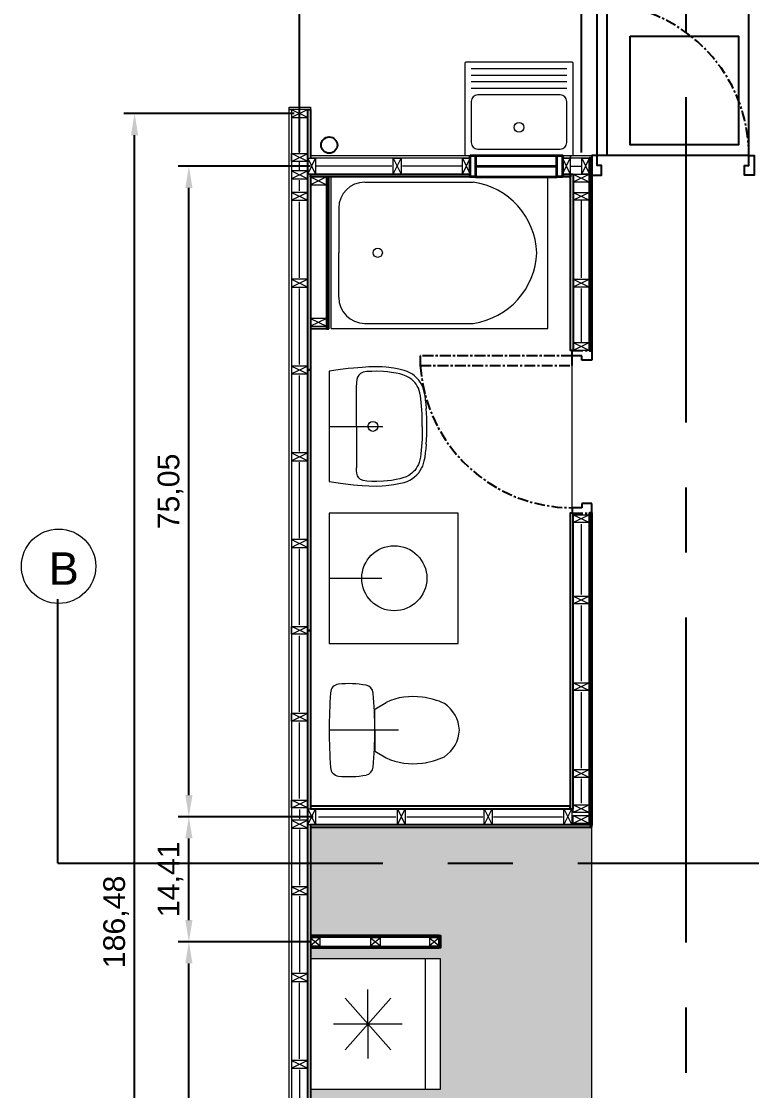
# Paper-space layout 'A000' of a CAD drawing. Header units: millimetres. Extents: x 0 to 841, y 0 to 594.
# Drawn here: x 156.6 to 240.9, y 271 to 394.3 of the extents above; entities that cross this region are included whole.
import ezdxf

# ---------------------------------------------------------------- set-up
doc = ezdxf.new("R2010")
doc.units = ezdxf.units.MM
doc.header["$MEASUREMENT"] = 0
doc.linetypes.add('CENTER', pattern=[2, 1.25, -0.25, 0.25, -0.25])
doc.layers.get('DEFPOINTS').update_dxf_attribs({"color": 210})
doc.layers.add('_AUX', color=210, linetype='Continuous', lineweight=18, plot=False)
for name, color, linetype, lineweight in [('A-ANNO-SYMB', 3, 'Continuous', 18), ('A-DETL-MBND', 3, 'Continuous', 18), ('A-DETL-MCUT', 4, 'Continuous', 25), ('A-DOOR-FULL', 4, 'Continuous', 25), ('A-ELEV-MBE1', 7, 'Continuous', 35), ('A-ELEV-MBE2', 4, 'Continuous', 25), ('A-FLOR-PATT', 8, 'Continuous', 18), ('A-FURN', 8, 'Continuous', 18), ('A-SECT-MCUT', 7, 'Continuous', 35), ('A-WALL-PATT', 8, 'Continuous', 18), ('A-WALL-STUD', 3, 'Continuous', 18)]:
    doc.layers.add(name, color=color, linetype=linetype, lineweight=lineweight)
doc.styles.get("Standard").update_dxf_attribs({"font": 'arial.ttf'})
doc.linetypes.add('BATTING', pattern='A,0.0001,-0.1,[134,ltypeshp.shx,S=0.1,R=0,X=-0.1,Y=0],-0.2,[134,ltypeshp.shx,S=0.1,R=180,X=0.1,Y=0],-0.1', length=0.4001)
doc.dimstyles.new('ISO-25', dxfattribs={"dimtxt": 2.5, "dimasz": 2.5, "dimexe": 1.25, "dimexo": 0.625, "dimtad": 1, "dimtxsty": 'Standard', "dimcen": 2.5, "dimadec": 0, "dimazin": 0, "dimtfac": 1, "dimtmove": 0, "dimatfit": 3, "dimfxl": 1, "dimarcsym": 0})

# ---------------------------------------------------------------- blocks, each defined once
blk = doc.blocks.new('*D62')
at = {"color": 0, "lineweight": -2, "transparency": 16777216}
for p, q in [((188.73, 379.24), (188.73, 410.36)), ((266.23, 378.73), (266.23, 410.36)), ((191.23, 409.11), (263.73, 409.11))]:
    blk.add_line(p, q, dxfattribs=at)
at = {"color": 0, "transparency": 16777216}
for points in [[(191.23, 409.53), (191.23, 408.69), (188.73, 409.11)], [(263.73, 409.53), (263.73, 408.69), (266.23, 409.11)]]:
    blk.add_solid(points, dxfattribs=at)
at = {"layer": 'DEFPOINTS', "color": 0, "transparency": 16777216}
for p in [(266.23, 409.11), (188.73, 378.62), (266.23, 378.1)]:
    blk.add_point(p, dxfattribs=at)
at = {"color": 0, "transparency": 16777216, "insert": (227.48, 411.23), "char_height": 2.5, "attachment_point": 5}
blk.add_mtext('77,5', dxfattribs=at)
blk = doc.blocks.new('*D64')
at = {"color": 0, "lineweight": -2, "transparency": 16777216}
for p, q in [((188.11, 383.68), (168.44, 383.68)), ((169.69, 199.7), (169.69, 381.18)), ((188.11, 197.2), (168.44, 197.2))]:
    blk.add_line(p, q, dxfattribs=at)
at = {"color": 0, "transparency": 16777216}
for points in [[(169.27, 381.18), (170.1, 381.18), (169.69, 383.68)], [(169.27, 199.7), (170.1, 199.7), (169.69, 197.2)]]:
    blk.add_solid(points, dxfattribs=at)
at = {"layer": 'DEFPOINTS', "color": 0, "transparency": 16777216}
for p in [(169.69, 383.68), (188.73, 383.68), (188.73, 197.2)]:
    blk.add_point(p, dxfattribs=at)
at = {"color": 0, "transparency": 16777216, "insert": (167.56, 290.44), "char_height": 2.5, "attachment_point": 5, "rotation": 90}
blk.add_mtext('186,48', dxfattribs=at)
blk = doc.blocks.new('*D65')
at = {"color": 0, "lineweight": -2, "transparency": 16777216}
for p, q in [((188.73, 379.24), (188.73, 406.2)), ((221.27, 379.18), (221.27, 406.2)), ((191.23, 404.95), (218.77, 404.95))]:
    blk.add_line(p, q, dxfattribs=at)
at = {"color": 0, "transparency": 16777216}
for points in [[(191.23, 405.36), (191.23, 404.53), (188.73, 404.95)], [(218.77, 405.36), (218.77, 404.53), (221.27, 404.95)]]:
    blk.add_solid(points, dxfattribs=at)
at = {"layer": 'DEFPOINTS', "color": 0, "transparency": 16777216}
for p in [(221.27, 404.95), (188.73, 378.62), (221.27, 378.55)]:
    blk.add_point(p, dxfattribs=at)
at = {"color": 0, "transparency": 16777216, "insert": (205, 407.07), "char_height": 2.5, "attachment_point": 5}
blk.add_mtext('32,54', dxfattribs=at)
blk = doc.blocks.new('*D66')
at = {"color": 0, "lineweight": -2, "transparency": 16777216}
for p, q in [((223.05, 379.45), (223.05, 406.2)), ((240.57, 379.45), (240.57, 406.2)), ((225.55, 404.95), (238.07, 404.95))]:
    blk.add_line(p, q, dxfattribs=at)
at = {"color": 0, "transparency": 16777216}
for points in [[(225.55, 405.36), (225.55, 404.53), (223.05, 404.95)], [(238.07, 405.36), (238.07, 404.53), (240.57, 404.95)]]:
    blk.add_solid(points, dxfattribs=at)
at = {"layer": 'DEFPOINTS', "color": 0, "transparency": 16777216}
for p in [(240.57, 404.95), (223.05, 378.83), (240.57, 378.83)]:
    blk.add_point(p, dxfattribs=at)
at = {"color": 0, "transparency": 16777216, "insert": (231.81, 407.07), "char_height": 2.5, "attachment_point": 5}
blk.add_mtext('17,52', dxfattribs=at)
blk = doc.blocks.new('*D67')
at = {"color": 0, "lineweight": -2, "transparency": 16777216}
for p, q in [((221.27, 379.45), (221.27, 406.2)), ((223.05, 379.45), (223.05, 406.2)), ((218.77, 404.95), (216.27, 404.95)), ((221.27, 404.95), (223.05, 404.95)), ((225.55, 404.95), (235.57, 404.95))]:
    blk.add_line(p, q, dxfattribs=at)
at = {"color": 0, "transparency": 16777216}
for points in [[(218.77, 405.36), (218.77, 404.53), (221.27, 404.95)], [(225.55, 405.36), (225.55, 404.53), (223.05, 404.95)]]:
    blk.add_solid(points, dxfattribs=at)
at = {"layer": 'DEFPOINTS', "color": 0, "transparency": 16777216}
for p in [(223.05, 404.95), (221.27, 378.83), (223.05, 378.83)]:
    blk.add_point(p, dxfattribs=at)
at = {"color": 0, "transparency": 16777216, "insert": (231.81, 407.07), "char_height": 2.5, "attachment_point": 5}
blk.add_mtext('1,78', dxfattribs=at)
blk = doc.blocks.new('*D68')
at = {"color": 0, "lineweight": -2, "transparency": 16777216}
for p, q in [((240.57, 379.45), (240.57, 406.2)), ((266.23, 379.45), (266.23, 406.2)), ((243.07, 404.95), (263.73, 404.95))]:
    blk.add_line(p, q, dxfattribs=at)
at = {"color": 0, "transparency": 16777216}
for points in [[(243.07, 405.36), (243.07, 404.53), (240.57, 404.95)], [(263.73, 405.36), (263.73, 404.53), (266.23, 404.95)]]:
    blk.add_solid(points, dxfattribs=at)
at = {"layer": 'DEFPOINTS', "color": 0, "transparency": 16777216}
for p in [(266.23, 404.95), (240.57, 378.83), (266.23, 378.83)]:
    blk.add_point(p, dxfattribs=at)
at = {"color": 0, "transparency": 16777216, "insert": (253.4, 407.07), "char_height": 2.5, "attachment_point": 5}
blk.add_mtext('25,66', dxfattribs=at)
blk = doc.blocks.new('*D77')
at = {"color": 0, "lineweight": -2, "transparency": 16777216}
for p, q in [((190.3, 302.57), (174.7, 302.57)), ((175.95, 290.65), (175.95, 300.07)), ((189.91, 288.15), (174.7, 288.15))]:
    blk.add_line(p, q, dxfattribs=at)
at = {"color": 0, "transparency": 16777216}
for points in [[(175.54, 300.07), (176.37, 300.07), (175.95, 302.57)], [(175.54, 290.65), (176.37, 290.65), (175.95, 288.15)]]:
    blk.add_solid(points, dxfattribs=at)
at = {"layer": 'DEFPOINTS', "color": 0, "transparency": 16777216}
for p in [(175.95, 302.57), (190.92, 302.57), (190.53, 288.15)]:
    blk.add_point(p, dxfattribs=at)
at = {"color": 0, "transparency": 16777216, "insert": (173.83, 295.36), "char_height": 2.5, "attachment_point": 5, "rotation": 90}
blk.add_mtext('14,41', dxfattribs=at)
blk = doc.blocks.new('*D78')
at = {"color": 0, "lineweight": -2, "transparency": 16777216}
for p, q in [((189.91, 288.15), (174.7, 288.15)), ((175.95, 207.4), (175.95, 285.65)), ((189.79, 204.9), (174.7, 204.9))]:
    blk.add_line(p, q, dxfattribs=at)
at = {"color": 0, "transparency": 16777216}
for points in [[(175.54, 285.65), (176.37, 285.65), (175.95, 288.15)], [(175.54, 207.4), (176.37, 207.4), (175.95, 204.9)]]:
    blk.add_solid(points, dxfattribs=at)
at = {"layer": 'DEFPOINTS', "color": 0, "transparency": 16777216}
for p in [(175.95, 288.15), (190.53, 288.15), (190.42, 204.9)]:
    blk.add_point(p, dxfattribs=at)
at = {"color": 0, "transparency": 16777216, "insert": (173.83, 246.53), "char_height": 2.5, "attachment_point": 5, "rotation": 90}
blk.add_mtext('83,26', dxfattribs=at)
blk = doc.blocks.new('*D79')
at = {"color": 0, "lineweight": -2, "transparency": 16777216}
for p, q in [((189.95, 377.61), (174.7, 377.61)), ((175.95, 305.07), (175.95, 375.11)), ((189.49, 302.57), (174.7, 302.57))]:
    blk.add_line(p, q, dxfattribs=at)
at = {"color": 0, "transparency": 16777216}
for points in [[(175.54, 375.11), (176.37, 375.11), (175.95, 377.61)], [(175.54, 305.07), (176.37, 305.07), (175.95, 302.57)]]:
    blk.add_solid(points, dxfattribs=at)
at = {"layer": 'DEFPOINTS', "color": 0, "transparency": 16777216}
for p in [(175.95, 377.61), (190.57, 377.61), (190.12, 302.57)]:
    blk.add_point(p, dxfattribs=at)
at = {"color": 0, "transparency": 16777216, "insert": (173.83, 340.09), "char_height": 2.5, "attachment_point": 5, "rotation": 90}
blk.add_mtext('75,05', dxfattribs=at)

psp = doc.layouts.new('A000')

# ---------------------------------------------------------------- hatches: boundary and pattern name
at = {"layer": 'A-FLOR-PATT'}
h = psp.add_hatch(dxfattribs=at)
h.set_pattern_fill('DOTS', color=0, scale=0.500484, style=0)
h.set_pattern_definition([(0, (-11259.79476, -378.1424), (0.39725929, 0.79451858), [0, -0.79451858])])
h.paths.add_polyline_path([(222.426, 301.378), (189.969, 301.378), (189.969, 288.866), (204.997, 288.866), (204.997, 287.439), (189.969, 287.439), (189.969, 226.106), (202.482, 226.106), (202.482, 206.086), (222.426, 206.086)])
h.paths.add_polyline_path([(191.221, 244.874), (206.235, 244.874), (206.235, 259.888), (191.221, 259.888)], flags=16)
h.paths.add_polyline_path([(202.468, 269.922), (189.969, 269.922), (189.969, 261.14), (202.468, 261.14)], flags=16)
h.paths.add_polyline_path([(204.984, 286.188), (189.969, 286.188), (189.969, 271.174), (204.984, 271.174)], flags=16)
h.paths.add_polyline_path([(202.481, 243.623), (189.969, 243.623), (189.969, 226.106), (202.481, 226.106)], flags=16)

# ---------------------------------------------------------------- linework, layer by layer
at = {"color": 3, "linetype": 'CENTER', "ltscale": 30}
for p, q in [((233.327, 168.057), (233.327, 423.514)), ((160.827, 297.228), (160.827, 327.669)), ((160.827, 297.228), (377.817, 297.228))]:
    psp.add_line(p, q, dxfattribs=at)
at = {"color": 0}
for p, q in [((192.101, 358.858), (192.101, 376.376)), ((191.846, 358.858), (189.97, 358.858)), ((191.846, 358.858), (192.101, 358.858))]:
    psp.add_line(p, q, dxfattribs=at)
at = {"layer": '_AUX', "color": 0}
for points in [[(222.426, 301.378), (189.969, 301.378), (189.969, 288.866), (204.997, 288.866), (204.997, 287.439), (189.969, 287.439), (189.969, 226.106), (202.482, 226.106), (202.482, 206.086), (222.426, 206.086)], [(204.984, 286.188), (189.969, 286.188), (189.969, 271.174), (204.984, 271.174)]]:
    psp.add_lwpolyline(points, close=True, dxfattribs=at)
at = {"layer": 'A-ANNO-SYMB', "color": 0}
for p, q in [((192.351, 358.876), (192.351, 376.376)), ((217.351, 358.876), (217.351, 376.376)), ((196.245, 375.768), (208.769, 375.768)), ((193.245, 372.768), (193.245, 367.626)), ((193.245, 362.483), (193.245, 367.626)), ((192.351, 358.876), (217.351, 358.876)), ((196.245, 359.483), (208.769, 359.483))]:
    psp.add_line(p, q, dxfattribs=at)
psp.add_circle((197.745, 367.626), 0.531, dxfattribs=at)
at = {"layer": 'A-ANNO-SYMB'}
psp.add_circle((160.917, 331.465), 4.291, dxfattribs=at)
at = {"layer": 'A-ANNO-SYMB', "color": 0}
for centre, radius, start, end in [((196.245, 372.768), 3, 90, 180), ((207.538, 367.287), 8.57, 2.26479, 81.74057), ((207.538, 367.965), 8.57, 278.25943, 357.73521), ((196.245, 362.483), 3, 180, 270)]:
    psp.add_arc(centre, radius, start, end, dxfattribs=at)
at = {"layer": 'A-DETL-MBND', "color": 0}
psp.add_line((187.517, 384.134), (187.517, 384.409), dxfattribs=at)
for points in [[(187.517, 384.409), (189.969, 384.409), (189.969, 384.134), (187.517, 384.134)], [(187.517, 294.046), (187.517, 384.134), (187.792, 384.134), (187.792, 294.046)], [(208.412, 378.553), (189.969, 378.553), (189.969, 378.828), (208.412, 378.828)], [(219.048, 378.828), (219.998, 378.828), (219.998, 378.553), (219.048, 378.553)], [(222.426, 378.828), (222.426, 378.553), (219.998, 378.553), (219.998, 378.828), (222.426, 378.828)], [(187.792, 294.672), (187.792, 196.452), (187.517, 196.452), (187.517, 294.046)]]:
    psp.add_lwpolyline(points, dxfattribs=at)
at = {"layer": 'A-DETL-MCUT', "color": 0}
for p, q in [((191.846, 376.376), (191.846, 358.858)), ((189.669, 294.046), (189.669, 324.075)), ((189.669, 324.075), (189.969, 324.075)), ((189.969, 324.075), (189.969, 303.506)), ((189.969, 301.629), (189.969, 272.776))]:
    psp.add_line(p, q, dxfattribs=at)
for points in [[(189.969, 376.553), (189.97, 354.104), (189.669, 354.104), (189.669, 384.134), (189.969, 384.134), (189.969, 378.553)], [(208.412, 376.376), (189.969, 376.376), (189.969, 376.676), (208.412, 376.676)], [(219.048, 376.676), (219.998, 376.676), (219.998, 376.376), (219.048, 376.376)], [(189.969, 272.776), (189.969, 264.017), (189.669, 264.017), (189.669, 294.672)], [(189.969, 288.716), (204.847, 288.716), (204.847, 288.866), (189.969, 288.866)], [(189.969, 287.44), (204.847, 287.44), (204.847, 287.59), (189.969, 287.59)]]:
    psp.add_lwpolyline(points, dxfattribs=at)
for points in [[(220.299, 376.676), (220.299, 356.357), (219.998, 356.357), (219.998, 376.676)], [(189.669, 324.075), (189.669, 354.104), (189.969, 354.104), (189.969, 324.075)], [(220.299, 337.588), (219.943, 337.588), (219.943, 303.505), (220.299, 303.505)], [(219.943, 303.505), (219.943, 303.806), (189.969, 303.806), (189.969, 303.505)], [(222.426, 301.378), (222.426, 301.629), (189.969, 301.629), (189.969, 301.378)], [(204.847, 287.439), (204.847, 288.866), (204.997, 288.866), (204.997, 287.439)]]:
    psp.add_lwpolyline(points, close=True, dxfattribs=at)
at = {"layer": 'A-DOOR-FULL', "color": 0}
for points in [[(224.178, 396.345), (224.178, 378.828), (223.052, 378.828), (223.052, 396.345), (224.178, 396.345)], [(223.052, 378.828), (222.426, 378.828), (222.426, 376.576), (223.552, 376.576), (223.552, 377.702), (223.052, 377.702), (223.052, 378.828)], [(240.569, 378.828), (241.194, 378.828), (241.194, 376.576), (240.068, 376.576), (240.068, 377.702), (240.569, 377.702), (240.569, 378.828)]]:
    psp.add_lwpolyline(points, dxfattribs=at)
at = {"layer": 'A-DOOR-FULL', "color": 0, "linetype": 'CENTER'}
for points in [[(202.657, 354.605), (220.174, 354.605), (220.174, 355.731), (202.657, 355.731), (202.657, 354.605)], [(220.174, 355.731), (220.174, 356.357), (222.426, 356.357), (222.426, 355.23), (221.3, 355.23), (221.3, 355.731), (220.174, 355.731)], [(220.174, 338.214), (220.174, 337.588), (222.426, 337.588), (222.426, 338.714), (221.3, 338.714), (221.3, 338.214), (220.174, 338.214)]]:
    psp.add_lwpolyline(points, dxfattribs=at)
for centre, start, end in [((222.985, 378.802), 0.08643, 86.10934), ((220.2, 355.798), 183.89066, 269.91357)]:
    psp.add_arc(centre, 17.584, start, end, dxfattribs=at)
at = {"layer": 'A-ELEV-MBE1', "color": 0}
for p, q in [((209.038, 378.828), (218.422, 378.829)), ((209.038, 377.602), (218.422, 377.602)), ((209.038, 376.376), (218.422, 376.376)), ((187.53, 272.776), (187.53, 272.776))]:
    psp.add_line(p, q, dxfattribs=at)
for points in [[(208.412, 378.828), (209.038, 378.828), (209.038, 376.376), (208.412, 376.376)], [(218.422, 378.828), (219.048, 378.828), (219.048, 376.376), (218.422, 376.376)]]:
    psp.add_lwpolyline(points, close=True, dxfattribs=at)
at = {"layer": 'A-ELEV-MBE2', "color": 0}
psp.add_line((240.569, 378.828), (223.052, 378.828), dxfattribs=at)
psp.add_lwpolyline([(226.851, 392.592), (239.363, 392.592), (239.363, 380.08), (226.851, 380.08), (226.851, 392.592)], dxfattribs=at)
at = {"layer": 'A-ELEV-MBE2', "color": 0, "ltscale": 0.05}
psp.add_circle((192.143, 380.041), 0.938, dxfattribs=at)
at = {"layer": 'A-FLOR-PATT', "color": 0}
psp.add_line((220.174, 338.214), (220.174, 355.731), dxfattribs=at)
at = {"layer": 'A-FLOR-PATT', "color": 0, "linetype": 'BATTING', "ltscale": 0.11}
psp.add_lwpolyline([(221.24, 368.705), (221.24, 368.719)], dxfattribs=at)
at = {"layer": 'A-FURN', "color": 0, "ltscale": 0.25}
for p, q in [((207.787, 389.464), (207.787, 378.953)), ((220.174, 389.589), (207.912, 389.589)), ((219.548, 388.838), (208.537, 388.838)), ((220.299, 378.953), (220.299, 389.464)), ((219.548, 388.087), (208.537, 388.087)), ((219.548, 387.337), (208.537, 387.337)), ((219.548, 386.586), (208.537, 386.586)), ((208.537, 385.084), (208.537, 380.33)), ((218.797, 385.835), (209.288, 385.835)), ((219.548, 380.33), (219.548, 385.084)), ((207.912, 378.828), (220.174, 378.828)), ((209.288, 379.579), (218.797, 379.579))]:
    psp.add_line(p, q, dxfattribs=at)
at = {"layer": 'A-FURN', "color": 0}
for p, q in [((193.439, 354.156), (192.147, 353.968)), ((192.147, 353.968), (192.147, 347.598)), ((194.342, 354.267), (193.439, 354.156)), ((194.965, 354.331), (194.342, 354.267)), ((195.927, 354.408), (194.965, 354.331)), ((196.706, 354.452), (195.927, 354.408)), ((197.072, 353.948), (196.499, 353.913)), ((197.628, 354.48), (196.706, 354.452)), ((197.624, 353.954), (197.072, 353.948)), ((198.399, 353.928), (197.624, 353.954)), ((198.243, 354.464), (197.628, 354.48)), ((198.734, 354.428), (198.243, 354.464)), ((199.585, 354.317), (198.734, 354.428)), ((200.187, 354.201), (199.585, 354.317)), ((200.788, 354.051), (200.187, 354.201)), ((201.131, 353.936), (200.788, 354.051)), ((195.329, 352.988), (195.307, 352.691)), ((195.406, 353.286), (195.329, 352.988)), ((195.546, 353.519), (195.406, 353.286)), ((195.755, 353.713), (195.546, 353.519)), ((196.053, 353.854), (195.755, 353.713)), ((196.499, 353.913), (196.053, 353.854)), ((198.854, 353.888), (198.399, 353.928)), ((199.319, 353.827), (198.854, 353.888)), ((199.851, 353.734), (199.319, 353.827)), ((200.274, 353.642), (199.851, 353.734)), ((200.657, 353.543), (200.274, 353.642)), ((201.029, 353.41), (200.657, 353.543)), ((201.347, 353.244), (201.029, 353.41)), ((201.462, 353.782), (201.131, 353.936)), ((201.68, 353.005), (201.347, 353.244)), ((201.737, 353.618), (201.462, 353.782)), ((201.849, 352.851), (201.68, 353.005)), ((201.999, 353.422), (201.737, 353.618)), ((202.017, 352.669), (201.849, 352.851)), ((202.272, 353.17), (201.999, 353.422)), ((202.475, 352.938), (202.272, 353.17)), ((202.654, 352.69), (202.475, 352.938)), ((195.307, 352.691), (195.3, 352.379)), ((195.3, 347.598), (195.3, 352.379)), ((202.176, 352.46), (202.017, 352.669)), ((202.311, 352.243), (202.176, 352.46)), ((202.428, 352.008), (202.311, 352.243)), ((202.524, 351.753), (202.428, 352.008)), ((202.602, 351.458), (202.524, 351.753)), ((202.808, 352.428), (202.654, 352.69)), ((202.928, 352.174), (202.808, 352.428)), ((203.038, 351.869), (202.928, 352.174)), ((203.118, 351.554), (203.038, 351.869)), ((203.197, 351.13), (203.118, 351.554)), ((202.663, 351.136), (202.602, 351.458)), ((202.721, 350.766), (202.663, 351.136)), ((202.77, 350.357), (202.721, 350.766)), ((202.807, 349.92), (202.77, 350.357)), ((203.264, 350.667), (203.197, 351.13)), ((203.316, 350.168), (203.264, 350.667)), ((202.831, 349.514), (202.807, 349.92)), ((202.852, 349.054), (202.831, 349.514)), ((202.869, 348.565), (202.852, 349.054)), ((203.35, 349.644), (203.316, 350.168)), ((203.375, 349.131), (203.349, 349.655)), ((203.394, 348.566), (203.375, 349.14)), ((202.879, 348.032), (202.869, 348.565)), ((202.882, 347.598), (202.879, 348.032)), ((203.405, 347.979), (203.394, 348.576)), ((203.407, 347.598), (203.405, 347.987)), ((192.147, 347.598), (192.147, 341.229)), ((192.147, 347.598), (198.341, 347.598)), ((195.3, 347.598), (195.3, 342.818)), ((202.869, 346.632), (202.852, 346.142)), ((202.879, 347.164), (202.869, 346.632)), ((202.882, 347.598), (202.879, 347.164)), ((203.375, 346.056), (203.394, 346.63)), ((203.394, 346.62), (203.405, 347.213)), ((203.405, 347.213), (203.407, 347.598)), ((202.831, 345.683), (202.807, 345.277)), ((202.852, 346.142), (202.831, 345.683)), ((203.316, 345.028), (203.35, 345.552)), ((203.349, 345.541), (203.375, 346.065)), ((202.721, 344.431), (202.663, 344.06)), ((202.77, 344.839), (202.721, 344.431)), ((202.807, 345.277), (202.77, 344.839)), ((203.197, 344.066), (203.264, 344.53)), ((203.264, 344.53), (203.316, 345.028)), ((202.311, 342.954), (202.176, 342.736)), ((202.428, 343.188), (202.311, 342.954)), ((202.524, 343.443), (202.428, 343.188)), ((202.602, 343.738), (202.524, 343.443)), ((202.663, 344.06), (202.602, 343.738)), ((202.808, 342.769), (202.928, 343.022)), ((202.928, 343.022), (203.038, 343.328)), ((203.038, 343.328), (203.118, 343.642)), ((203.118, 343.642), (203.197, 344.066)), ((195.307, 342.505), (195.3, 342.818)), ((195.329, 342.208), (195.307, 342.505)), ((195.406, 341.911), (195.329, 342.208)), ((195.546, 341.677), (195.406, 341.911)), ((195.755, 341.483), (195.546, 341.677)), ((200.657, 341.653), (200.274, 341.555)), ((201.029, 341.786), (200.657, 341.653)), ((201.347, 341.952), (201.029, 341.786)), ((201.68, 342.191), (201.347, 341.952)), ((201.849, 342.345), (201.68, 342.191)), ((201.737, 341.578), (201.999, 341.774)), ((202.017, 342.528), (201.849, 342.345)), ((201.999, 341.774), (202.272, 342.026)), ((202.176, 342.736), (202.017, 342.528)), ((202.272, 342.026), (202.475, 342.258)), ((202.475, 342.258), (202.654, 342.506)), ((202.654, 342.506), (202.808, 342.769)), ((192.147, 341.229), (193.439, 341.04)), ((193.439, 341.04), (194.342, 340.929)), ((194.342, 340.929), (194.965, 340.866)), ((194.965, 340.866), (195.927, 340.788)), ((196.053, 341.342), (195.755, 341.483)), ((195.927, 340.788), (196.706, 340.744)), ((196.499, 341.283), (196.053, 341.342)), ((197.072, 341.248), (196.499, 341.283)), ((196.706, 340.744), (197.628, 340.717)), ((197.624, 341.242), (197.072, 341.248)), ((198.399, 341.268), (197.624, 341.242)), ((197.628, 340.717), (198.243, 340.733)), ((198.243, 340.733), (198.734, 340.768)), ((198.854, 341.308), (198.399, 341.268)), ((198.734, 340.768), (199.585, 340.879)), ((199.319, 341.369), (198.854, 341.308)), ((199.851, 341.462), (199.319, 341.369)), ((199.585, 340.879), (200.187, 340.996)), ((200.274, 341.555), (199.851, 341.462)), ((200.187, 340.996), (200.788, 341.145)), ((200.788, 341.145), (201.131, 341.26)), ((201.131, 341.26), (201.462, 341.414)), ((201.462, 341.414), (201.737, 341.578)), ((197.491, 315.04), (198.7, 315.77)), ((197.425, 312.564), (197.425, 314.929)), ((200.128, 312.564), (192.147, 312.564)), ((197.425, 312.564), (197.425, 310.199)), ((197.491, 310.089), (198.7, 309.358)), ((191.096, 288.603), (189.969, 287.703)), ((189.969, 288.603), (191.096, 287.703)), ((198.046, 288.603), (196.92, 287.703)), ((196.92, 288.603), (198.046, 287.703)), ((204.847, 288.603), (203.721, 287.703)), ((203.721, 288.603), (204.847, 287.703)), ((189.969, 286.188), (189.969, 271.174)), ((204.984, 286.188), (189.969, 286.188)), ((203.247, 271.174), (203.247, 286.188)), ((204.984, 271.174), (204.984, 286.188)), ((196.608, 278.681), (196.608, 282.653)), ((199.239, 275.705), (193.977, 281.656)), ((199.239, 281.656), (193.977, 275.705)), ((192.636, 278.681), (200.58, 278.681)), ((196.608, 278.681), (196.608, 274.709)), ((189.969, 271.174), (204.984, 271.174))]:
    psp.add_line(p, q, dxfattribs=at)
for points in [[(192.147, 337.588), (192.147, 322.574), (207.036, 322.574), (207.036, 337.588), (192.147, 337.588)], [(192.147, 330.081), (198.201, 330.081)]]:
    psp.add_lwpolyline(points, dxfattribs=at)
for points in [[(191.096, 288.603), (189.969, 288.603), (189.969, 287.703), (191.096, 287.703)], [(198.046, 288.603), (196.92, 288.603), (196.92, 287.703), (198.046, 287.703)], [(204.847, 288.603), (203.721, 288.603), (203.721, 287.703), (204.847, 287.703)]]:
    psp.add_lwpolyline(points, close=True, dxfattribs=at)
at = {"layer": 'A-FURN', "color": 0, "ltscale": 0.25}
psp.add_circle((214.043, 382.081), 0.559, dxfattribs=at)
at = {"layer": 'A-FURN', "color": 0}
for centre, radius in [((197.185, 347.598), 0.571), ((199.654, 330.081), 3.754)]:
    psp.add_circle(centre, radius, dxfattribs=at)
at = {"layer": 'A-FURN', "color": 0, "ltscale": 0.25}
for centre, radius, start, end in [((207.912, 389.464), 0.125, 90, 180), ((220.174, 389.464), 0.125, 0, 90), ((209.288, 385.084), 0.751, 90, 180), ((218.797, 385.084), 0.751, 0, 90), ((209.288, 380.33), 0.751, 180, 270), ((218.797, 380.33), 0.751, 270, 0), ((207.912, 378.953), 0.125, 180, 270), ((220.174, 378.953), 0.125, 270, 0)]:
    psp.add_arc(centre, radius, start, end, dxfattribs=at)
at = {"layer": 'A-FURN', "color": 0}
for centre, radius, start, end in [((203.974, 349.686), 0.626, 182.80689, 183.76472), ((204, 349.162), 0.626, 181.9684, 182.80689), ((204.02, 348.588), 0.626, 181.0739, 181.9684), ((204.031, 347.99), 0.626, 180.31842, 181.0739), ((204.02, 346.608), 0.626, 178.0316, 178.9261), ((203.974, 345.511), 0.626, 176.23528, 177.19311), ((204, 346.034), 0.626, 177.19311, 178.0316), ((193.337, 316.816), 1.051, 96.3359, 176.25542), ((194.405, 307.191), 10.735, 79.25484, 96.3359), ((196.22, 316.754), 1.001, 4.94027, 79.25484), ((258.294, 312.564), 66.147, 176.25542, 183.74458), ((147.747, 312.564), 49.654, 355.05973, 4.94027), ((201.806, 308.936), 7.507, 81.79307, 114.43818), ((201.717, 307.481), 8.961, 65.47558, 82.55676), ((197.55, 314.929), 0.125, 118.0226, 180), ((203.245, 312.383), 3.92, 2.65515, 56.02113), ((203.245, 312.746), 3.92, 303.97887, 357.34485), ((197.55, 310.199), 0.125, 180, 241.9774), ((201.806, 316.193), 7.507, 245.56182, 278.20693), ((201.717, 317.648), 8.961, 277.44324, 294.52442), ((193.337, 308.313), 1.051, 183.74458, 263.6641), ((194.405, 317.937), 10.735, 263.6641, 280.74516), ((196.22, 308.374), 1.001, 280.74516, 355.05973)]:
    psp.add_arc(centre, radius, start, end, dxfattribs=at)
at = {"layer": 'A-SECT-MCUT', "color": 0}
for points in [[(222.426, 378.553), (222.176, 378.553), (222.176, 356.357), (222.426, 356.357)], [(222.176, 301.629), (222.426, 301.629), (222.426, 337.588), (222.176, 337.588)]]:
    psp.add_lwpolyline(points, close=True, dxfattribs=at)
at = {"layer": 'A-WALL-PATT', "color": 0, "ltscale": 0.1}
for p, q in [((188.731, 379.066), (188.731, 383.233)), ((188.731, 377.064), (188.731, 378.165)), ((199.353, 377.615), (190.57, 377.615)), ((207.512, 377.615), (200.605, 377.615)), ((219.949, 377.615), (221.275, 377.615)), ((188.731, 374.749), (188.731, 375.988)), ((221.237, 364.74), (221.237, 373.673)), ((188.731, 364.74), (188.731, 373.498)), ((188.731, 354.73), (188.731, 363.489)), ((221.238, 357.257), (221.237, 363.489)), ((188.731, 344.72), (188.731, 353.479)), ((188.731, 334.711), (188.731, 343.469)), ((221.237, 328.204), (221.237, 336.337)), ((188.731, 324.701), (188.731, 333.459)), ((221.237, 318.195), (221.237, 326.953)), ((188.731, 314.691), (188.731, 323.45)), ((221.237, 308.185), (221.237, 316.943)), ((188.731, 304.679), (188.731, 313.44)), ((221.237, 304.131), (221.237, 306.934)), ((188.731, 303.428), (188.731, 302.343)), ((190.92, 302.567), (199.847, 302.567)), ((201.098, 302.567), (209.857, 302.567)), ((211.108, 302.567), (219.048, 302.567)), ((188.731, 301.091), (188.731, 294.672)), ((188.731, 293.421), (188.731, 284.662)), ((188.731, 274.653), (188.731, 283.411)), ((188.731, 273.401), (188.731, 264.643))]:
    psp.add_line(p, q, dxfattribs=at)
at = {"layer": 'A-WALL-STUD', "color": 0}
for p, q in [((189.669, 384.134), (187.792, 383.233)), ((187.792, 384.134), (189.669, 383.233)), ((189.669, 378.165), (187.792, 379.066)), ((187.792, 378.165), (189.669, 379.066)), ((189.669, 376.676), (190.57, 378.553)), ((189.669, 378.553), (190.57, 376.676)), ((199.529, 376.676), (200.429, 378.553)), ((199.529, 378.553), (200.429, 376.676)), ((207.512, 376.676), (208.412, 378.553)), ((207.512, 378.553), (208.412, 376.676)), ((219.048, 376.676), (219.949, 378.553)), ((219.048, 378.553), (219.949, 376.676)), ((221.275, 376.676), (222.176, 378.553)), ((221.275, 378.553), (222.176, 376.676)), ((189.669, 377.064), (187.792, 376.163)), ((187.792, 377.064), (189.669, 376.163)), ((191.846, 376.376), (189.969, 375.475)), ((189.969, 376.376), (191.846, 375.475)), ((220.299, 376.676), (222.176, 375.775)), ((222.176, 376.676), (220.299, 375.775)), ((189.669, 374.574), (187.792, 373.673)), ((187.792, 374.574), (189.669, 373.673)), ((220.299, 374.574), (222.176, 373.673)), ((222.176, 374.574), (220.299, 373.673)), ((189.669, 364.565), (187.792, 363.664)), ((187.792, 364.565), (189.669, 363.664)), ((220.299, 364.565), (222.176, 363.664)), ((222.176, 364.565), (220.299, 363.664)), ((191.846, 360.06), (189.969, 359.159)), ((189.969, 360.06), (191.846, 359.159)), ((220.299, 357.257), (222.176, 356.357)), ((222.176, 357.257), (220.299, 356.357)), ((189.669, 354.555), (187.792, 353.654)), ((187.792, 354.555), (189.669, 353.654)), ((189.669, 344.545), (187.792, 343.644)), ((187.792, 344.545), (189.669, 343.644)), ((220.299, 337.413), (222.176, 336.512)), ((222.176, 337.413), (220.299, 336.512)), ((189.669, 334.536), (187.792, 333.635)), ((187.792, 334.536), (189.669, 333.635)), ((220.299, 328.029), (222.176, 327.128)), ((222.176, 328.029), (220.299, 327.128)), ((189.669, 323.625), (187.792, 324.526)), ((187.792, 323.625), (189.669, 324.526)), ((220.299, 318.019), (222.176, 317.119)), ((222.176, 318.019), (220.299, 317.119)), ((189.669, 313.615), (187.792, 314.516)), ((187.792, 313.615), (189.669, 314.516)), ((220.299, 308.01), (222.176, 307.109)), ((222.176, 308.01), (220.299, 307.109)), ((189.669, 303.603), (187.792, 304.504)), ((187.792, 303.603), (189.669, 304.504)), ((189.669, 301.629), (190.57, 303.506)), ((189.669, 303.506), (190.57, 301.629)), ((200.022, 301.629), (200.923, 303.505)), ((200.022, 303.505), (200.923, 301.629)), ((210.032, 301.629), (210.933, 303.505)), ((210.032, 303.505), (210.933, 301.629)), ((219.223, 301.629), (220.124, 303.505)), ((219.223, 303.505), (220.124, 301.629)), ((220.299, 303.956), (222.176, 303.055)), ((222.176, 303.956), (220.299, 303.055)), ((189.669, 302.167), (187.792, 301.267)), ((187.792, 302.167), (189.669, 301.267)), ((220.299, 302.705), (222.176, 301.804)), ((222.176, 302.705), (220.299, 301.804)), ((189.669, 294.497), (187.792, 293.596)), ((187.792, 294.497), (189.669, 293.596)), ((189.669, 284.487), (187.792, 283.586)), ((187.792, 284.487), (189.669, 283.586)), ((189.669, 274.477), (187.792, 273.577)), ((187.792, 274.477), (189.669, 273.577))]:
    psp.add_line(p, q, dxfattribs=at)
for points in [[(189.669, 384.134), (187.792, 384.134), (187.792, 383.233), (189.669, 383.233)], [(189.669, 378.165), (187.792, 378.165), (187.792, 379.066), (189.669, 379.066)], [(189.669, 376.676), (189.669, 378.553), (190.57, 378.553), (190.57, 376.676)], [(199.529, 376.676), (199.529, 378.553), (200.429, 378.553), (200.429, 376.676)], [(207.512, 376.676), (207.512, 378.553), (208.412, 378.553), (208.412, 376.676)], [(219.048, 376.676), (219.048, 378.553), (219.949, 378.553), (219.949, 376.676)], [(221.275, 376.676), (221.275, 378.553), (222.176, 378.553), (222.176, 376.676)], [(189.669, 377.064), (187.792, 377.064), (187.792, 376.163), (189.669, 376.163)], [(191.846, 376.376), (189.969, 376.376), (189.969, 375.475), (191.846, 375.475)], [(220.299, 376.676), (222.176, 376.676), (222.176, 375.775), (220.299, 375.775)], [(189.669, 374.574), (187.792, 374.574), (187.792, 373.673), (189.669, 373.673)], [(220.299, 374.574), (222.176, 374.574), (222.176, 373.673), (220.299, 373.673)], [(189.669, 364.565), (187.792, 364.565), (187.792, 363.664), (189.669, 363.664)], [(220.299, 364.565), (222.176, 364.565), (222.176, 363.664), (220.299, 363.664)], [(191.846, 360.06), (189.969, 360.06), (189.969, 359.159), (191.846, 359.159)], [(220.299, 357.257), (222.176, 357.257), (222.176, 356.357), (220.299, 356.357)], [(189.669, 354.555), (187.792, 354.555), (187.792, 353.654), (189.669, 353.654)], [(189.669, 344.545), (187.792, 344.545), (187.792, 343.644), (189.669, 343.644)], [(220.299, 337.413), (222.176, 337.413), (222.176, 336.512), (220.299, 336.512)], [(189.669, 334.536), (187.792, 334.536), (187.792, 333.635), (189.669, 333.635)], [(220.299, 328.029), (222.176, 328.029), (222.176, 327.128), (220.299, 327.128)], [(189.669, 323.625), (187.792, 323.625), (187.792, 324.526), (189.669, 324.526)], [(220.299, 318.019), (222.176, 318.019), (222.176, 317.119), (220.299, 317.119)], [(189.669, 313.615), (187.792, 313.615), (187.792, 314.516), (189.669, 314.516)], [(220.299, 308.01), (222.176, 308.01), (222.176, 307.109), (220.299, 307.109)], [(189.669, 303.603), (187.792, 303.603), (187.792, 304.504), (189.669, 304.504)], [(189.669, 301.629), (189.669, 303.506), (190.57, 303.506), (190.57, 301.629)], [(200.022, 301.629), (200.022, 303.505), (200.923, 303.505), (200.923, 301.629)], [(210.032, 301.629), (210.032, 303.505), (210.933, 303.505), (210.933, 301.629)], [(219.223, 301.629), (219.223, 303.505), (220.124, 303.505), (220.124, 301.629)], [(220.299, 303.956), (222.176, 303.956), (222.176, 303.055), (220.299, 303.055)], [(189.669, 302.167), (187.792, 302.167), (187.792, 301.267), (189.669, 301.267)], [(220.299, 302.705), (222.176, 302.705), (222.176, 301.804), (220.299, 301.804)], [(189.669, 294.497), (187.792, 294.497), (187.792, 293.596), (189.669, 293.596)], [(189.669, 284.487), (187.792, 284.487), (187.792, 283.586), (189.669, 283.586)], [(189.669, 274.477), (187.792, 274.477), (187.792, 273.577), (189.669, 273.577)]]:
    psp.add_lwpolyline(points, close=True, dxfattribs=at)

# ---------------------------------------------------------------- texts
at = {"color": 3, "insert": (159.767, 333.075), "char_height": 3.75, "attachment_point": 1}
psp.add_mtext_dynamic_manual_height_columns('B', width=28.43682, gutter_width=12.5, heights=[0], dxfattribs=at)

# ---------------------------------------------------------------- dimensions: what is measured, and where the dimension line sits
at = {"color": 3}
for base, p1, p2, picture, middle in [((266.23, 409.11), (188.731, 378.616), (266.23, 378.102), '*D62', (227.48, 411.232)), ((221.275, 404.946), (188.731, 378.616), (221.275, 378.553), '*D65', (205.003, 407.073)), ((223.052, 404.946), (221.275, 378.828), (223.052, 378.828), '*D67', (231.808, 407.073)), ((240.569, 404.946), (223.052, 378.828), (240.569, 378.828), '*D66', (231.81, 407.073)), ((266.23, 404.946), (240.569, 378.828), (266.23, 378.828), '*D68', (253.399, 407.073))]:
    dim = psp.add_linear_dim(base=base, p1=p1, p2=p2, dimstyle='ISO-25', dxfattribs=at)
    dim.commit()
    dim.dimension.update_dxf_attribs({"geometry": picture, "text_midpoint": middle})
dim = psp.add_linear_dim(base=(169.686, 383.683), p1=(188.731, 197.203), p2=(188.731, 383.683), angle=90, dimstyle='ISO-25', dxfattribs=at)
dim.commit()
dim.dimension.update_dxf_attribs({"geometry": '*D64', "text_midpoint": (169.686, 290.443), "dimtype": 160})
for base, p1, p2, picture, middle in [((175.954, 377.615), (190.12, 302.567), (190.57, 377.615), '*D79', (173.827, 340.091)), ((175.954, 302.567), (190.533, 288.153), (190.92, 302.567), '*D77', (173.827, 295.36)), ((175.9541, 288.153), (190.4198, 204.8977), (190.5325, 288.153), '*D78', (173.8267, 246.5254))]:
    dim = psp.add_linear_dim(base=base, p1=p1, p2=p2, angle=90, dimstyle='ISO-25', dxfattribs=at)
    dim.commit()
    dim.dimension.update_dxf_attribs({"geometry": picture, "text_midpoint": middle})

doc.saveas('drawing.dxf')
